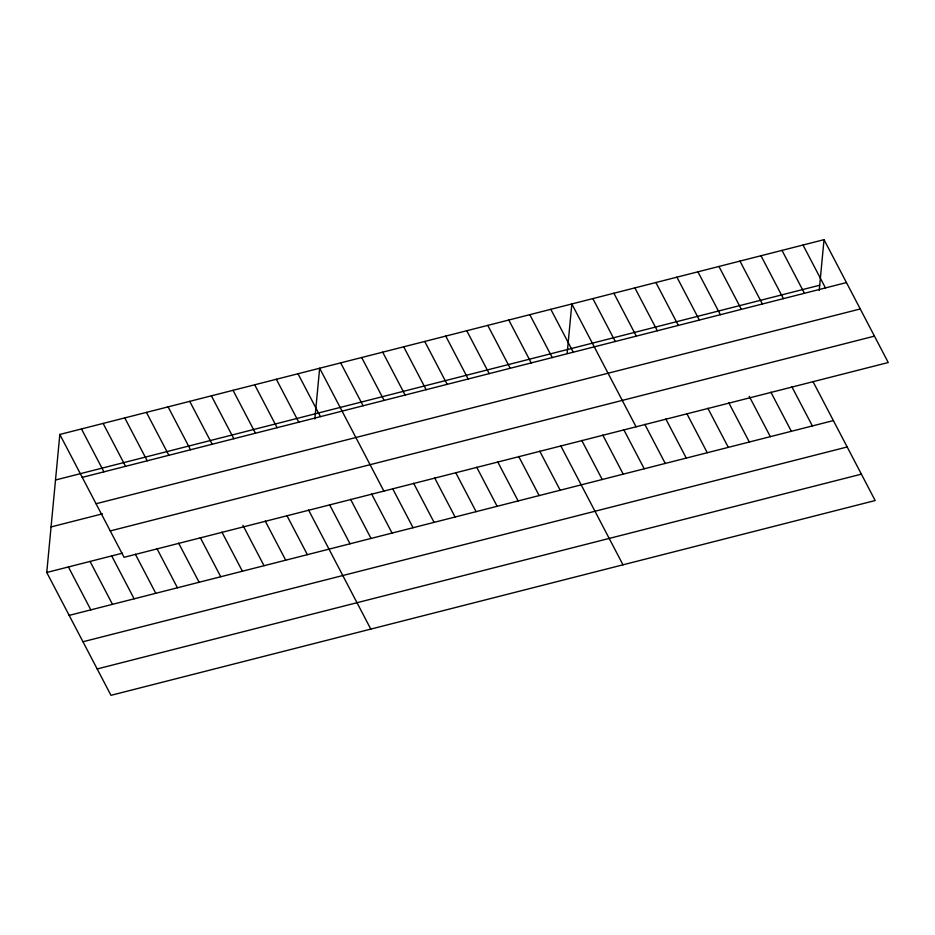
<?xml version="1.0" encoding="UTF-8"?>
<svg xmlns="http://www.w3.org/2000/svg" width="935" height="935" viewBox="0 0 935 935"><rect width="100%" height="100%" fill="white"/><g stroke="black" fill="none" stroke-linecap="round" stroke-linejoin="round"><path stroke-width="1.4" d="M812.936 381.468L875.172 500.541L110.973 695.324L46.75 572.477L59.828 434.459L824.027 239.676L888.25 362.523L124.051 557.307L59.828 434.459M314.85 418.997L319.653 368.238L383.876 491.085M567.159 353.407L571.834 303.957L636.069 426.804M819.212 290.434L824.027 239.676M55.504 480.006L819.714 285.222M82.245 477.364L846.456 282.569M96.048 503.743L860.247 308.959M51.063 526.931L102.488 513.829M110.26 530.928L874.459 336.132M46.75 572.477L122.532 553.158M69.178 615.382L833.377 420.586M82.97 641.761L847.168 446.977M97.182 668.946L861.38 474.15M803.013 245.028L825.441 287.933M781.999 250.381L804.427 293.286M760.985 255.746L783.401 298.639M739.959 261.099L762.387 304.004M791.91 386.833L812.363 425.939M718.945 266.452L741.373 309.356M770.896 392.186L791.349 431.304M697.931 271.816L720.359 314.709M749.227 396.288L770.335 436.657M676.917 277.169L699.345 320.074M728.868 402.903L749.321 442.01M655.903 282.522L678.331 325.427M707.853 408.256L728.307 447.374M634.888 287.886L657.317 330.78M686.839 413.609L707.281 452.727M613.874 293.239L636.303 336.132M665.825 418.974L686.267 458.08M592.86 298.592L615.277 341.497M644.811 424.326L665.253 463.444M623.785 429.679L644.238 468.797M550.82 309.31L573.249 352.203M602.771 435.044L623.224 474.15M529.806 314.663L552.234 357.567M581.757 440.397L602.21 479.515M508.792 320.027L531.22 362.92M560.743 445.75L622.99 564.822M487.778 325.38L510.206 368.273M539.729 451.114L560.182 490.22M466.764 330.733L489.192 373.638M518.715 456.467L539.156 495.585M445.75 336.097L468.178 378.991M497.7 461.82L518.142 500.938M424.735 341.45L447.152 384.343M476.686 467.184L497.128 506.291M403.71 346.803L426.138 389.708M455.672 472.537L476.114 511.655M382.695 352.168L405.124 395.061M434.646 477.89L455.1 517.008M361.681 357.521L384.11 400.414M413.632 483.255L434.085 522.361M340.667 362.874L363.096 405.778M392.618 488.608L413.071 527.726M371.604 493.96L392.057 533.079M297.996 373.755L320.425 416.648M350.59 499.325L371.031 538.431M276.351 379.271L298.779 422.176M329.576 504.678L350.017 543.796M254.694 384.788L277.122 427.692M308.562 510.031L370.798 629.103M233.037 390.304L255.465 433.209M286.905 515.559L307.358 554.665M211.392 395.832L233.82 438.725M265.248 521.075L285.701 560.182M189.735 401.349L212.163 444.242M242.936 525.33L264.044 565.71M168.09 406.865L190.518 449.77M221.946 532.108L242.399 571.227M146.433 412.382L168.861 455.287M200.3 537.625L220.742 576.743M124.776 417.91L147.204 460.803M178.643 543.153L199.097 582.26M103.13 423.426L125.559 466.32M156.986 548.67L177.44 587.776M81.474 428.943L103.902 471.836M135.341 554.186L155.783 593.304M111.709 555.916L134.137 598.821M90.052 561.444L112.48 604.337M68.407 566.961L90.824 609.854"/></g></svg>
